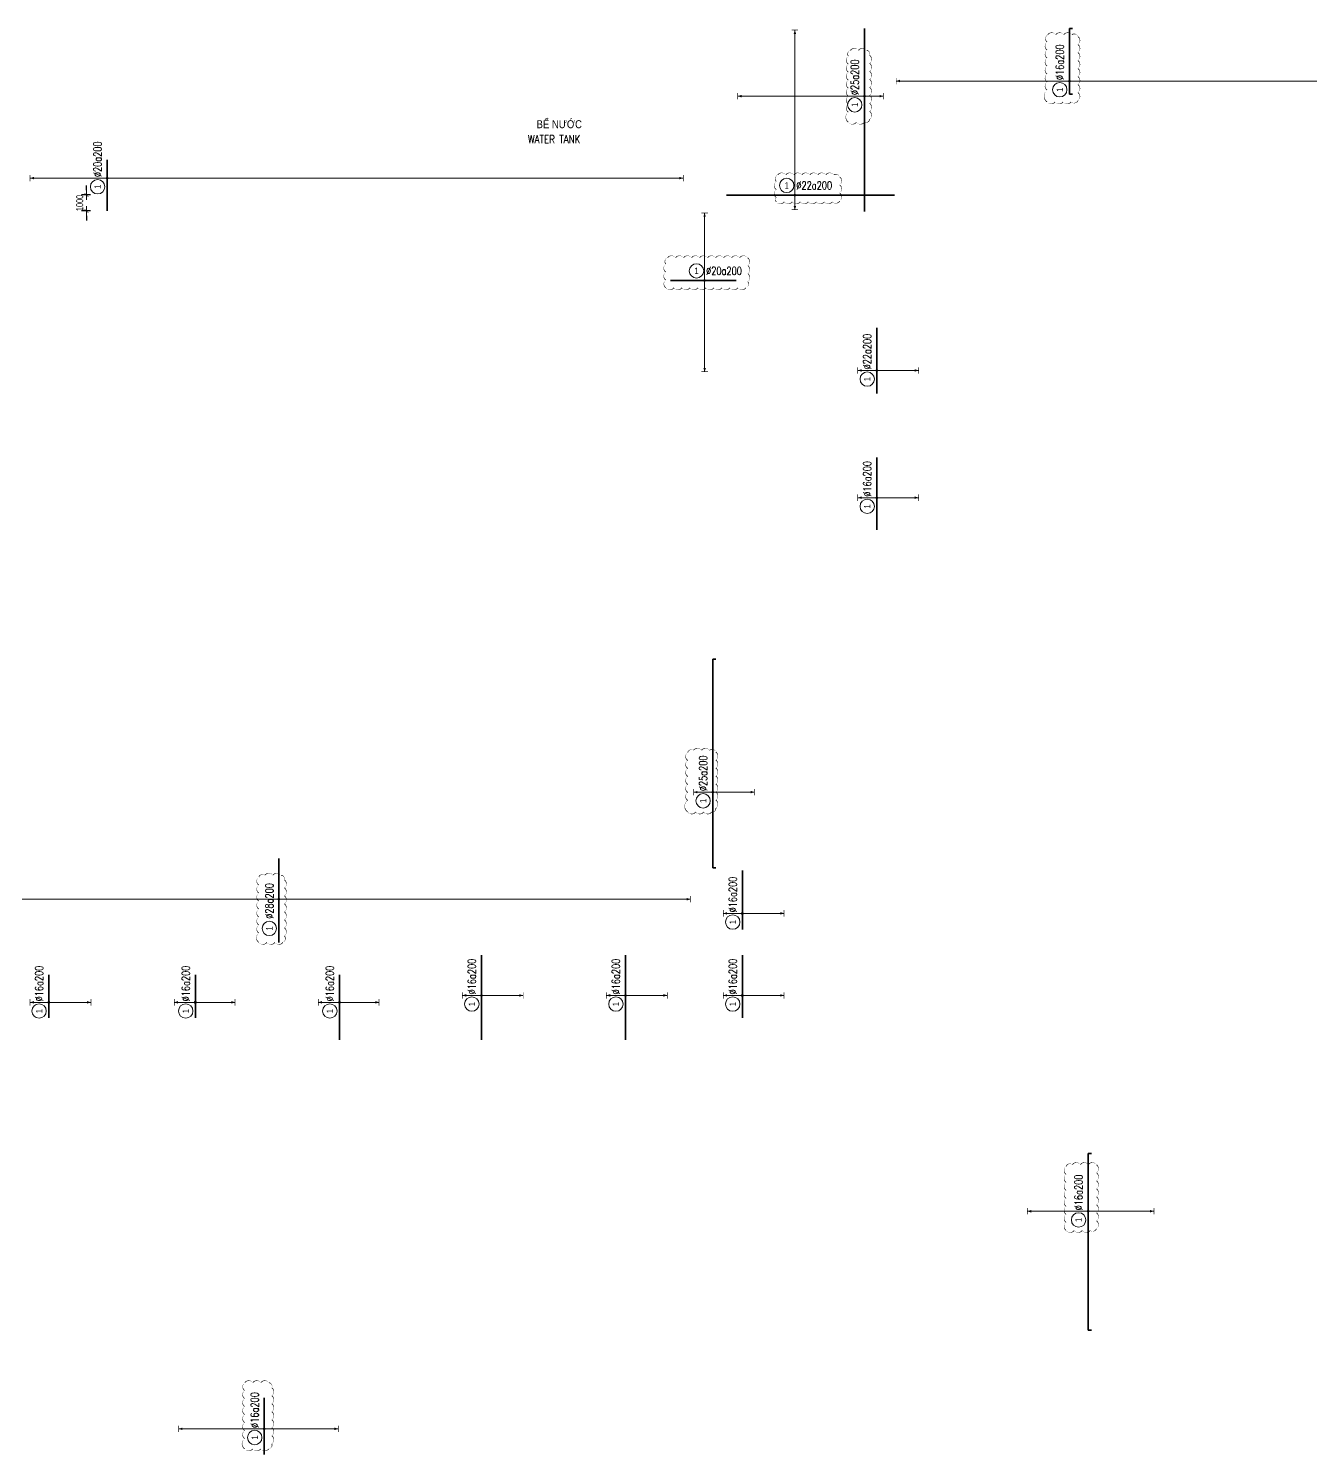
# Model space of a CAD drawing. Header units: millimetres. Extents: x -259680 to 953914, y -429648 to 90611.
# Drawn here: x 385694 to 465776, y -268863 to -179763 of the extents above; entities that cross this region are included whole.
import ezdxf
from ezdxf.enums import TextEntityAlignment as Align

# ---------------------------------------------------------------- set-up
doc = ezdxf.new("R2010")
doc.units = ezdxf.units.MM
doc.layers.get('0').update_dxf_attribs({"lineweight": 20})
doc.layers.get('Defpoints').update_dxf_attribs({"color": 151, "lineweight": 9})
for name, color, linetype, lineweight in [('NDC_S_DIM', 1, 'Continuous', 15), ('NDC_S_REBAR', 4, 'Continuous', 35), ('NDC_S_VN TEXT', 7, 'Continuous', 20)]:
    doc.layers.add(name, color=color, linetype=linetype, lineweight=lineweight)
doc.layers.add('NDC_S_REVISION_210426P', color=240, linetype='Continuous', lineweight=20, plot=False)
doc.styles.add('ARIAL', font='arial.ttf', dxfattribs={"width": 0.8})
doc.styles.add('NDC_ARIAL', font='arial.ttf', dxfattribs={"width": 0.85})
doc.styles.add('NDC_DIM', font='', dxfattribs={"width": 0.75})
doc.styles.add('NDC_EN TXT', font='romans.shx', dxfattribs={"width": 0.8})
doc.styles.get('NDC_DIM').set_extended_font_data('Dotum')
doc.dimstyles.new('NDC_dim_200', dxfattribs={"dimscale": 200, "dimtxt": 2.2, "dimasz": 1.5, "dimexe": 1.5, "dimexo": 2.5, "dimgap": 1, "dimtad": 1, "dimdec": 0, "dimzin": 0, "dimdsep": 46, "dimtxsty": 'NDC_DIM', "dimblk": 'DIMMARK', "dimcen": 0.09, "dimdle": 1.2, "dimclrd": 1, "dimclre": 1, "dimclrt": 3, "dimadec": 0, "dimazin": 0, "dimtfac": 1, "dimtdec": 0, "dimtix": 1, "dimtofl": 0, "dimtmove": 0, "dimatfit": 3, "dimfxl": 6, "dimfxlon": 1, "dimtolj": 1, "dimtzin": 0, "dimarcsym": 0})

# ---------------------------------------------------------------- blocks, each defined once
blk = doc.blocks.new('*U443')
h = blk.add_hatch(color=6)
edge = h.paths.add_edge_path()
edge.add_arc((-2.99, 0), 0.3, 0, 360)
at = {"layer": 'NDC_S_DIM', "color": 8}
for q in [(-2.99, 24.08), (-2.99, -179.92)]:
    blk.add_line((-2.99, 0), q, dxfattribs=at)
for points in [[(-3.99, 24.08, 0.2, 0.2, 0), (-1.99, 24.08, 0, 0, 0)], [(-3.99, -179.92, 0.2, 0.2, 0), (-1.99, -179.92, 0, 0, 0)]]:
    blk.add_lwpolyline(points, format="xyseb", dxfattribs=at)
at = {"layer": 'NDC_S_DIM'}
blk.add_circle((-5.7, 3), 2.25, dxfattribs=at)
at = {"layer": 'NDC_S_DIM', "color": 6}
blk.add_circle((-2.99, 0), 0.3, dxfattribs=at)
at = {"layer": 'NDC_S_DIM', "color": 8}
for points in [[(-3.39, 22.88), (-2.99, 24.08), (-2.59, 22.88)], [(-3.39, -178.72), (-2.99, -179.92), (-2.59, -178.72)]]:
    blk.add_solid(points, dxfattribs=at)
at = {"layer": 'NDC_S_REBAR'}
for p, q in [((0, 0), (-13.26, 0)), ((-13.26, 0), (-13.26, 0)), ((0, 0), (2.74, 0)), ((2.74, 0), (2.74, 0))]:
    blk.add_line(p, q, dxfattribs=at)
at = {"layer": 'NDC_S_VN TEXT', "style": 'ARIAL', "width": 0.8}
blk.add_attdef('KHT', text='', height=2, dxfattribs=at).set_placement((-5.7, 3), align=Align.MIDDLE_CENTER)
at = {"layer": 'NDC_S_VN TEXT', "color": 3, "style": 'NDC_EN TXT', "width": 0.75}
blk.add_attdef('DKT', (-2.7, 1.75), '', height=2.5, dxfattribs=at)
blk = doc.blocks.new('DIMMARK')
at = {"layer": 'NDC_S_DIM', "color": 1}
blk.add_line((-1.5, 0), (1, 0), dxfattribs=at)
at = {"layer": 'NDC_S_DIM', "color": 2, "const_width": 0.1}
blk.add_lwpolyline([(-0.42, -0.42), (0.42, 0.42)], dxfattribs=at)
blk = doc.blocks.new('*D444')
at = {"layer": 'Defpoints', "color": 0, "ltscale": 100, "transparency": 16777216}
for p in [(390056, -190163), (389313, -191163), (390056, -191163)]:
    blk.add_point(p, dxfattribs=at)
at = {"layer": 'NDC_S_DIM', "color": 1, "lineweight": -2, "ltscale": 100, "transparency": 16777216}
for p, q in [((389313, -189863), (389313, -189563)), ((389556, -190163), (389013, -190163)), ((389556, -191163), (389013, -191163)), ((389313, -191463), (389313, -191763))]:
    blk.add_line(p, q, dxfattribs=at)
at = {"layer": 'NDC_S_DIM', "color": 1, "lineweight": -2, "ltscale": 100, "transparency": 16777216, "xscale": 300, "yscale": 300, "zscale": 300}
for p, rotation in [((389313, -190163), 270), ((389313, -191163), 90)]:
    blk.add_blockref('DIMMARK', p, dxfattribs=dict(at, rotation=rotation))
at = {"layer": 'NDC_S_DIM', "color": 3, "ltscale": 100, "transparency": 16777216, "insert": (388893, -190663), "char_height": 440, "attachment_point": 5, "rotation": 90, "style": 'NDC_DIM'}
blk.add_mtext('\\A1;1000', dxfattribs=at)
blk = doc.blocks.new('*U508')
h = blk.add_hatch(color=6)
edge = h.paths.add_edge_path()
edge.add_arc((-2.99, 0), 0.3, 0, 360)
at = {"layer": 'NDC_S_DIM', "color": 8}
for q in [(-2.99, 5.96), (-2.99, -13.04)]:
    blk.add_line((-2.99, 0), q, dxfattribs=at)
for points in [[(-3.99, 5.96, 0.2, 0.2, 0), (-1.99, 5.96, 0, 0, 0)], [(-3.99, -13.04, 0.2, 0.2, 0), (-1.99, -13.04, 0, 0, 0)]]:
    blk.add_lwpolyline(points, format="xyseb", dxfattribs=at)
at = {"layer": 'NDC_S_DIM'}
blk.add_circle((-5.7, 3), 2.25, dxfattribs=at)
at = {"layer": 'NDC_S_DIM', "color": 6}
blk.add_circle((-2.99, 0), 0.3, dxfattribs=at)
at = {"layer": 'NDC_S_DIM', "color": 8}
for points in [[(-3.39, 4.76), (-2.99, 5.96), (-2.59, 4.76)], [(-3.39, -11.84), (-2.99, -13.04), (-2.59, -11.84)]]:
    blk.add_solid(points, dxfattribs=at)
at = {"layer": 'NDC_S_REBAR'}
for p, q in [((0, 0), (-8.05, 0)), ((-8.05, 0), (-8.05, 0)), ((0, 0), (10.45, 0)), ((10.45, 0), (10.45, 0))]:
    blk.add_line(p, q, dxfattribs=at)
at = {"layer": 'NDC_S_VN TEXT', "style": 'ARIAL', "width": 0.8}
blk.add_attdef('KHT', text='', height=2, dxfattribs=at).set_placement((-5.7, 3), align=Align.MIDDLE_CENTER)
at = {"layer": 'NDC_S_VN TEXT', "color": 3, "style": 'NDC_EN TXT', "width": 0.75}
blk.add_attdef('DKT', (-2.7, 1.75), '', height=2.5, dxfattribs=at)
blk = doc.blocks.new('*U509')
h = blk.add_hatch(color=6)
edge = h.paths.add_edge_path()
edge.add_arc((-2.99, 0), 0.3, 0, 360)
at = {"layer": 'NDC_S_DIM', "color": 8}
for q in [(-2.99, 5.96), (-2.99, -13.04)]:
    blk.add_line((-2.99, 0), q, dxfattribs=at)
for points in [[(-3.99, 5.96, 0.2, 0.2, 0), (-1.99, 5.96, 0, 0, 0)], [(-3.99, -13.04, 0.2, 0.2, 0), (-1.99, -13.04, 0, 0, 0)]]:
    blk.add_lwpolyline(points, format="xyseb", dxfattribs=at)
at = {"layer": 'NDC_S_DIM'}
blk.add_circle((-5.7, 3), 2.25, dxfattribs=at)
at = {"layer": 'NDC_S_DIM', "color": 6}
blk.add_circle((-2.99, 0), 0.3, dxfattribs=at)
at = {"layer": 'NDC_S_DIM', "color": 8}
for points in [[(-3.39, 4.76), (-2.99, 5.96), (-2.59, 4.76)], [(-3.39, -11.84), (-2.99, -13.04), (-2.59, -11.84)]]:
    blk.add_solid(points, dxfattribs=at)
at = {"layer": 'NDC_S_REBAR'}
for p, q in [((0, 0), (-10.02, 0)), ((-10.02, 0), (-10.02, 0)), ((0, 0), (9.59, 0)), ((9.59, 0), (9.59, 0))]:
    blk.add_line(p, q, dxfattribs=at)
at = {"layer": 'NDC_S_VN TEXT', "style": 'ARIAL', "width": 0.8}
blk.add_attdef('KHT', text='', height=2, dxfattribs=at).set_placement((-5.7, 3), align=Align.MIDDLE_CENTER)
at = {"layer": 'NDC_S_VN TEXT', "color": 3, "style": 'NDC_EN TXT', "width": 0.75}
blk.add_attdef('DKT', (-2.7, 1.75), '', height=2.5, dxfattribs=at)
blk = doc.blocks.new('*U510')
h = blk.add_hatch(color=6)
edge = h.paths.add_edge_path()
edge.add_arc((-2.99, 0), 0.3, 0, 360)
at = {"layer": 'NDC_S_DIM', "color": 8}
for q in [(-2.99, 5.96), (-2.99, -13.04)]:
    blk.add_line((-2.99, 0), q, dxfattribs=at)
for points in [[(-3.99, 5.96, 0.2, 0.2, 0), (-1.99, 5.96, 0, 0, 0)], [(-3.99, -13.04, 0.2, 0.2, 0), (-1.99, -13.04, 0, 0, 0)]]:
    blk.add_lwpolyline(points, format="xyseb", dxfattribs=at)
at = {"layer": 'NDC_S_DIM'}
blk.add_circle((-5.7, 3), 2.25, dxfattribs=at)
at = {"layer": 'NDC_S_DIM', "color": 6}
blk.add_circle((-2.99, 0), 0.3, dxfattribs=at)
at = {"layer": 'NDC_S_DIM', "color": 8}
for points in [[(-3.39, 4.76), (-2.99, 5.96), (-2.59, 4.76)], [(-3.39, -11.84), (-2.99, -13.04), (-2.59, -11.84)]]:
    blk.add_solid(points, dxfattribs=at)
at = {"layer": 'NDC_S_REBAR'}
for p, q in [((0, 0), (-16.91, 0)), ((-16.91, 0), (-16.91, 0)), ((0, 0), (9.59, 0)), ((9.59, 0), (9.59, 0))]:
    blk.add_line(p, q, dxfattribs=at)
at = {"layer": 'NDC_S_VN TEXT', "style": 'ARIAL', "width": 0.8}
blk.add_attdef('KHT', text='', height=2, dxfattribs=at).set_placement((-5.7, 3), align=Align.MIDDLE_CENTER)
at = {"layer": 'NDC_S_VN TEXT', "color": 3, "style": 'NDC_EN TXT', "width": 0.75}
blk.add_attdef('DKT', (-2.7, 1.75), '', height=2.5, dxfattribs=at)
blk = doc.blocks.new('*U511')
h = blk.add_hatch(color=6)
edge = h.paths.add_edge_path()
edge.add_arc((-2.99, 0), 0.3, 0, 360)
at = {"layer": 'NDC_S_DIM', "color": 8}
for q in [(-2.99, 5.81), (-2.99, -13.19)]:
    blk.add_line((-2.99, 0), q, dxfattribs=at)
for points in [[(-3.99, 5.81, 0.2, 0.2, 0), (-1.99, 5.81, 0, 0, 0)], [(-3.99, -13.19, 0.2, 0.2, 0), (-1.99, -13.19, 0, 0, 0)]]:
    blk.add_lwpolyline(points, format="xyseb", dxfattribs=at)
at = {"layer": 'NDC_S_DIM'}
blk.add_circle((-5.7, 3), 2.25, dxfattribs=at)
at = {"layer": 'NDC_S_DIM', "color": 6}
blk.add_circle((-2.99, 0), 0.3, dxfattribs=at)
at = {"layer": 'NDC_S_DIM', "color": 8}
for points in [[(-3.39, 4.61), (-2.99, 5.81), (-2.59, 4.61)], [(-3.39, -11.99), (-2.99, -13.19), (-2.59, -11.99)]]:
    blk.add_solid(points, dxfattribs=at)
at = {"layer": 'NDC_S_REBAR'}
for p, q in [((0, 0), (-7.85, 0)), ((-7.85, 0), (-7.85, 0)), ((0, 0), (5.64, 0)), ((5.64, 0), (5.64, 0))]:
    blk.add_line(p, q, dxfattribs=at)
at = {"layer": 'NDC_S_VN TEXT', "style": 'ARIAL', "width": 0.8}
blk.add_attdef('KHT', text='', height=2, dxfattribs=at).set_placement((-5.7, 3), align=Align.MIDDLE_CENTER)
at = {"layer": 'NDC_S_VN TEXT', "color": 3, "style": 'NDC_EN TXT', "width": 0.75}
blk.add_attdef('DKT', (-2.7, 1.75), '', height=2.5, dxfattribs=at)
blk = doc.blocks.new('*U513')
h = blk.add_hatch(color=6)
edge = h.paths.add_edge_path()
edge.add_arc((-2.99, 0), 0.3, 0, 360)
at = {"layer": 'NDC_S_DIM', "color": 8}
for q in [(-2.99, 6.6), (-2.99, -12.4)]:
    blk.add_line((-2.99, 0), q, dxfattribs=at)
for points in [[(-3.99, 6.6, 0.2, 0.2, 0), (-1.99, 6.6, 0, 0, 0)], [(-3.99, -12.4, 0.2, 0.2, 0), (-1.99, -12.4, 0, 0, 0)]]:
    blk.add_lwpolyline(points, format="xyseb", dxfattribs=at)
at = {"layer": 'NDC_S_DIM'}
blk.add_circle((-5.7, 3), 2.25, dxfattribs=at)
at = {"layer": 'NDC_S_DIM', "color": 6}
blk.add_circle((-2.99, 0), 0.3, dxfattribs=at)
at = {"layer": 'NDC_S_DIM', "color": 8}
for points in [[(-3.39, 5.4), (-2.99, 6.6), (-2.59, 5.4)], [(-3.39, -11.2), (-2.99, -12.4), (-2.59, -11.2)]]:
    blk.add_solid(points, dxfattribs=at)
at = {"layer": 'NDC_S_REBAR'}
for p, q in [((0, 0), (-7.85, 0)), ((-7.85, 0), (-7.85, 0)), ((0, 0), (5.64, 0)), ((5.64, 0), (5.64, 0))]:
    blk.add_line(p, q, dxfattribs=at)
at = {"layer": 'NDC_S_VN TEXT', "style": 'ARIAL', "width": 0.8}
blk.add_attdef('KHT', text='', height=2, dxfattribs=at).set_placement((-5.7, 3), align=Align.MIDDLE_CENTER)
at = {"layer": 'NDC_S_VN TEXT', "color": 3, "style": 'NDC_EN TXT', "width": 0.75}
blk.add_attdef('DKT', (-2.7, 1.75), '', height=2.5, dxfattribs=at)
blk = doc.blocks.new('*U514')
h = blk.add_hatch(color=6)
edge = h.paths.add_edge_path()
edge.add_arc((-2.99, 0), 0.3, 0, 360)
at = {"layer": 'NDC_S_DIM', "color": 8}
for q in [(-2.99, 6.6), (-2.99, -12.4)]:
    blk.add_line((-2.99, 0), q, dxfattribs=at)
for points in [[(-3.99, 6.6, 0.2, 0.2, 0), (-1.99, 6.6, 0, 0, 0)], [(-3.99, -12.4, 0.2, 0.2, 0), (-1.99, -12.4, 0, 0, 0)]]:
    blk.add_lwpolyline(points, format="xyseb", dxfattribs=at)
at = {"layer": 'NDC_S_DIM'}
blk.add_circle((-5.7, 3), 2.25, dxfattribs=at)
at = {"layer": 'NDC_S_DIM', "color": 6}
blk.add_circle((-2.99, 0), 0.3, dxfattribs=at)
at = {"layer": 'NDC_S_DIM', "color": 8}
for points in [[(-3.39, 5.4), (-2.99, 6.6), (-2.59, 5.4)], [(-3.39, -11.2), (-2.99, -12.4), (-2.59, -11.2)]]:
    blk.add_solid(points, dxfattribs=at)
at = {"layer": 'NDC_S_REBAR'}
for p, q in [((0, 0), (-14.75, 0)), ((-14.75, 0), (-14.75, 0)), ((0, 0), (5.64, 0)), ((5.64, 0), (5.64, 0))]:
    blk.add_line(p, q, dxfattribs=at)
at = {"layer": 'NDC_S_VN TEXT', "style": 'ARIAL', "width": 0.8}
blk.add_attdef('KHT', text='', height=2, dxfattribs=at).set_placement((-5.7, 3), align=Align.MIDDLE_CENTER)
at = {"layer": 'NDC_S_VN TEXT', "color": 3, "style": 'NDC_EN TXT', "width": 0.75}
blk.add_attdef('DKT', (-2.7, 1.75), '', height=2.5, dxfattribs=at)
blk = doc.blocks.new('*U515')
h = blk.add_hatch(color=6)
edge = h.paths.add_edge_path()
edge.add_arc((-2.99, 0), 0.3, 0, 360)
at = {"layer": 'NDC_S_DIM', "color": 8}
for q in [(-2.99, 5.96), (-2.99, -13.04)]:
    blk.add_line((-2.99, 0), q, dxfattribs=at)
for points in [[(-3.99, 5.96, 0.2, 0.2, 0), (-1.99, 5.96, 0, 0, 0)], [(-3.99, -13.04, 0.2, 0.2, 0), (-1.99, -13.04, 0, 0, 0)]]:
    blk.add_lwpolyline(points, format="xyseb", dxfattribs=at)
at = {"layer": 'NDC_S_DIM'}
blk.add_circle((-5.7, 3), 2.25, dxfattribs=at)
at = {"layer": 'NDC_S_DIM', "color": 6}
blk.add_circle((-2.99, 0), 0.3, dxfattribs=at)
at = {"layer": 'NDC_S_DIM', "color": 8}
for points in [[(-3.39, 4.76), (-2.99, 5.96), (-2.59, 4.76)], [(-3.39, -11.84), (-2.99, -13.04), (-2.59, -11.84)]]:
    blk.add_solid(points, dxfattribs=at)
at = {"layer": 'NDC_S_REBAR'}
for p, q in [((0, 0), (-13.02, 0)), ((-13.02, 0), (-13.02, 0)), ((0, 0), (9.59, 0)), ((9.59, 0), (9.59, 0))]:
    blk.add_line(p, q, dxfattribs=at)
at = {"layer": 'NDC_S_VN TEXT', "style": 'ARIAL', "width": 0.8}
blk.add_attdef('KHT', text='', height=2, dxfattribs=at).set_placement((-5.7, 3), align=Align.MIDDLE_CENTER)
at = {"layer": 'NDC_S_VN TEXT', "color": 3, "style": 'NDC_EN TXT', "width": 0.75}
blk.add_attdef('DKT', (-2.7, 1.75), '', height=2.5, dxfattribs=at)
blk = doc.blocks.new('*U516')
h = blk.add_hatch(color=6)
edge = h.paths.add_edge_path()
edge.add_arc((-2.99, 0), 0.3, 0, 360)
at = {"layer": 'NDC_S_DIM', "color": 8}
for q in [(-2.99, 5.96), (-2.99, -13.04)]:
    blk.add_line((-2.99, 0), q, dxfattribs=at)
for points in [[(-3.99, 5.96, 0.2, 0.2, 0), (-1.99, 5.96, 0, 0, 0)], [(-3.99, -13.04, 0.2, 0.2, 0), (-1.99, -13.04, 0, 0, 0)]]:
    blk.add_lwpolyline(points, format="xyseb", dxfattribs=at)
at = {"layer": 'NDC_S_DIM'}
blk.add_circle((-5.7, 3), 2.25, dxfattribs=at)
at = {"layer": 'NDC_S_DIM', "color": 6}
blk.add_circle((-2.99, 0), 0.3, dxfattribs=at)
at = {"layer": 'NDC_S_DIM', "color": 8}
for points in [[(-3.39, 4.76), (-2.99, 5.96), (-2.59, 4.76)], [(-3.39, -11.84), (-2.99, -13.04), (-2.59, -11.84)]]:
    blk.add_solid(points, dxfattribs=at)
at = {"layer": 'NDC_S_REBAR'}
for p, q in [((0, 0), (-10.17, 0)), ((-10.17, 0), (-10.17, 0)), ((0, 0), (10.33, 0)), ((10.33, 0), (10.33, 0))]:
    blk.add_line(p, q, dxfattribs=at)
at = {"layer": 'NDC_S_VN TEXT', "style": 'ARIAL', "width": 0.8}
blk.add_attdef('KHT', text='', height=2, dxfattribs=at).set_placement((-5.7, 3), align=Align.MIDDLE_CENTER)
at = {"layer": 'NDC_S_VN TEXT', "color": 3, "style": 'NDC_EN TXT', "width": 0.75}
blk.add_attdef('DKT', (-2.7, 1.75), '', height=2.5, dxfattribs=at)
blk = doc.blocks.new('*U542')
h = blk.add_hatch(color=6)
edge = h.paths.add_edge_path()
edge.add_arc((-2.99, 0), 0.3, 0, 360)
at = {"layer": 'NDC_S_DIM', "color": 8}
for q in [(-2.99, 39.57), (-2.99, -5.93)]:
    blk.add_line((-2.99, 0), q, dxfattribs=at)
for points in [[(-3.99, 39.57, 0.2, 0.2, 0), (-1.99, 39.57, 0, 0, 0)], [(-3.99, -5.93, 0.2, 0.2, 0), (-1.99, -5.93, 0, 0, 0)]]:
    blk.add_lwpolyline(points, format="xyseb", dxfattribs=at)
at = {"layer": 'NDC_S_DIM'}
blk.add_circle((-5.7, 3), 2.25, dxfattribs=at)
at = {"layer": 'NDC_S_DIM', "color": 6}
blk.add_circle((-2.99, 0), 0.3, dxfattribs=at)
at = {"layer": 'NDC_S_DIM', "color": 8}
for points in [[(-3.39, 38.37), (-2.99, 39.57), (-2.59, 38.37)], [(-3.39, -4.73), (-2.99, -5.93), (-2.59, -4.73)]]:
    blk.add_solid(points, dxfattribs=at)
at = {"layer": 'NDC_S_REBAR'}
for p, q in [((0, 0), (-38.99, 0)), ((-38.99, 0), (-38.99, 0)), ((0, 0), (18.13, 0)), ((18.13, 0), (18.13, 0))]:
    blk.add_line(p, q, dxfattribs=at)
at = {"layer": 'NDC_S_VN TEXT', "style": 'ARIAL', "width": 0.8}
blk.add_attdef('KHT', text='', height=2, dxfattribs=at).set_placement((-5.7, 3), align=Align.MIDDLE_CENTER)
at = {"layer": 'NDC_S_VN TEXT', "color": 3, "style": 'NDC_EN TXT', "width": 0.75}
blk.add_attdef('DKT', (-2.7, 1.75), '', height=2.5, dxfattribs=at)
blk = doc.blocks.new('*U543')
h = blk.add_hatch(color=6)
edge = h.paths.add_edge_path()
edge.add_arc((-2.99, 0), 0.3, 0, 360)
at = {"layer": 'NDC_S_DIM', "color": 8}
for q in [(-2.99, 51.53), (-2.99, -4.6)]:
    blk.add_line((-2.99, 0), q, dxfattribs=at)
for points in [[(-3.99, 51.53, 0.2, 0.2, 0), (-1.99, 51.53, 0, 0, 0)], [(-3.99, -4.6, 0.2, 0.2, 0), (-1.99, -4.6, 0, 0, 0)]]:
    blk.add_lwpolyline(points, format="xyseb", dxfattribs=at)
at = {"layer": 'NDC_S_DIM'}
blk.add_circle((-5.54, 3), 2.25, dxfattribs=at)
at = {"layer": 'NDC_S_DIM', "color": 6}
blk.add_circle((-2.99, 0), 0.3, dxfattribs=at)
at = {"layer": 'NDC_S_DIM', "color": 8}
for points in [[(-3.39, 50.33), (-2.99, 51.53), (-2.59, 50.33)], [(-3.39, -3.4), (-2.99, -4.6), (-2.59, -3.4)]]:
    blk.add_solid(points, dxfattribs=at)
at = {"layer": 'NDC_S_REBAR'}
for p, q in [((0, 0), (-24.37, 0)), ((-24.37, 0), (-24.37, 0)), ((0, 0), (28.13, 0)), ((28.13, 0), (28.13, 0))]:
    blk.add_line(p, q, dxfattribs=at)
at = {"layer": 'NDC_S_VN TEXT', "style": 'ARIAL', "width": 0.8}
blk.add_attdef('KHT', text='', height=2, dxfattribs=at).set_placement((-5.54, 3), align=Align.MIDDLE_CENTER)
at = {"layer": 'NDC_S_VN TEXT', "color": 3, "style": 'NDC_EN TXT', "width": 0.75}
blk.add_attdef('DKT', (-2.54, 1.75), '', height=2.5, dxfattribs=at)
blk = doc.blocks.new('*U544')
h = blk.add_hatch(color=6)
edge = h.paths.add_edge_path()
edge.add_arc((-2.99, 0), 0.3, 0, 360)
at = {"layer": 'NDC_S_DIM', "color": 8}
for q in [(-2.99, 21.09), (-2.99, -28.53)]:
    blk.add_line((-2.99, 0), q, dxfattribs=at)
for points in [[(-3.99, 21.09, 0.2, 0.2, 0), (-1.99, 21.09, 0, 0, 0)], [(-3.99, -28.53, 0.2, 0.2, 0), (-1.99, -28.53, 0, 0, 0)]]:
    blk.add_lwpolyline(points, format="xyseb", dxfattribs=at)
at = {"layer": 'NDC_S_DIM'}
blk.add_circle((-5.54, 3), 2.25, dxfattribs=at)
at = {"layer": 'NDC_S_DIM', "color": 6}
blk.add_circle((-2.99, 0), 0.3, dxfattribs=at)
at = {"layer": 'NDC_S_DIM', "color": 8}
for points in [[(-3.39, 19.89), (-2.99, 21.09), (-2.59, 19.89)], [(-3.39, -27.33), (-2.99, -28.53), (-2.59, -27.33)]]:
    blk.add_solid(points, dxfattribs=at)
at = {"layer": 'NDC_S_REBAR'}
for p, q in [((0, 0), (-13.61, 0)), ((-13.61, 0), (-13.61, 0)), ((0, 0), (6.83, 0)), ((6.83, 0), (6.83, 0))]:
    blk.add_line(p, q, dxfattribs=at)
at = {"layer": 'NDC_S_VN TEXT', "style": 'ARIAL', "width": 0.8}
blk.add_attdef('KHT', text='', height=2, dxfattribs=at).set_placement((-5.54, 3), align=Align.MIDDLE_CENTER)
at = {"layer": 'NDC_S_VN TEXT', "color": 3, "style": 'NDC_EN TXT', "width": 0.75}
blk.add_attdef('DKT', (-2.54, 1.75), '', height=2.5, dxfattribs=at)
blk = doc.blocks.new('*U550')
h = blk.add_hatch(color=6)
edge = h.paths.add_edge_path()
edge.add_arc((-2.99, 0), 0.3, 0, 360)
at = {"layer": 'NDC_S_DIM', "color": 8}
for q in [(-2.99, 26.77), (-2.99, -23.1)]:
    blk.add_line((-2.99, 0), q, dxfattribs=at)
for points in [[(-3.99, 26.77, 0.2, 0.2, 0), (-1.99, 26.77, 0, 0, 0)], [(-3.99, -23.1, 0.2, 0.2, 0), (-1.99, -23.1, 0, 0, 0)]]:
    blk.add_lwpolyline(points, format="xyseb", dxfattribs=at)
at = {"layer": 'NDC_S_DIM'}
blk.add_circle((-5.7, 3), 2.25, dxfattribs=at)
at = {"layer": 'NDC_S_DIM', "color": 6}
blk.add_circle((-2.99, 0), 0.3, dxfattribs=at)
at = {"layer": 'NDC_S_DIM', "color": 8}
for points in [[(-3.39, 25.57), (-2.99, 26.77), (-2.59, 25.57)], [(-3.39, -21.9), (-2.99, -23.1), (-2.59, -21.9)]]:
    blk.add_solid(points, dxfattribs=at)
at = {"layer": 'NDC_S_REBAR'}
for p, q in [((0, 0), (-11, 0)), ((-11, 0), (-11, 0)), ((0, 0), (6.75, 0)), ((6.75, 0), (6.75, 0))]:
    blk.add_line(p, q, dxfattribs=at)
at = {"layer": 'NDC_S_VN TEXT', "style": 'ARIAL', "width": 0.8}
blk.add_attdef('KHT', text='', height=2, dxfattribs=at).set_placement((-5.7, 3), align=Align.MIDDLE_CENTER)
at = {"layer": 'NDC_S_VN TEXT', "color": 3, "style": 'NDC_EN TXT', "width": 0.75}
blk.add_attdef('DKT', (-2.7, 1.75), '', height=2.5, dxfattribs=at)
blk = doc.blocks.new('*U551')
h = blk.add_hatch(color=6)
edge = h.paths.add_edge_path()
edge.add_arc((-2.99, 0), 0.3, 0, 360)
at = {"layer": 'NDC_S_DIM', "color": 8}
for q in [(-2.99, 130.22), (-2.99, -128.53)]:
    blk.add_line((-2.99, 0), q, dxfattribs=at)
for points in [[(-3.99, 130.22, 0.2, 0.2, 0), (-1.99, 130.22, 0, 0, 0)], [(-3.99, -128.53, 0.2, 0.2, 0), (-1.99, -128.53, 0, 0, 0)]]:
    blk.add_lwpolyline(points, format="xyseb", dxfattribs=at)
at = {"layer": 'NDC_S_DIM'}
blk.add_circle((-12.13, 3), 2.25, dxfattribs=at)
at = {"layer": 'NDC_S_DIM', "color": 6}
blk.add_circle((-2.99, 0), 0.3, dxfattribs=at)
at = {"layer": 'NDC_S_DIM', "color": 8}
for points in [[(-3.39, 129.02), (-2.99, 130.22), (-2.59, 129.02)], [(-3.39, -127.33), (-2.99, -128.53), (-2.59, -127.33)]]:
    blk.add_solid(points, dxfattribs=at)
at = {"layer": 'NDC_S_REBAR'}
for p, q in [((0, 0), (-16.48, 0)), ((-16.48, 0), (-16.48, 0)), ((0, 0), (9.77, 0)), ((9.77, 0), (9.77, 0))]:
    blk.add_line(p, q, dxfattribs=at)
at = {"layer": 'NDC_S_VN TEXT', "style": 'ARIAL', "width": 0.8}
blk.add_attdef('KHT', text='', height=2, dxfattribs=at).set_placement((-12.13, 3), align=Align.MIDDLE_CENTER)
at = {"layer": 'NDC_S_VN TEXT', "color": 3, "style": 'NDC_EN TXT', "width": 0.75}
blk.add_attdef('DKT', (-9.13, 1.75), '', height=2.5, dxfattribs=at)
blk = doc.blocks.new('*U552')
h = blk.add_hatch(color=6)
edge = h.paths.add_edge_path()
edge.add_arc((-2.99, 0), 0.3, 0, 360)
at = {"layer": 'NDC_S_DIM', "color": 8}
for q in [(-2.99, 5.96), (-2.99, -13.04)]:
    blk.add_line((-2.99, 0), q, dxfattribs=at)
for points in [[(-3.99, 5.96, 0.2, 0.2, 0), (-1.99, 5.96, 0, 0, 0)], [(-3.99, -13.04, 0.2, 0.2, 0), (-1.99, -13.04, 0, 0, 0)]]:
    blk.add_lwpolyline(points, format="xyseb", dxfattribs=at)
at = {"layer": 'NDC_S_DIM'}
blk.add_circle((-5.7, 3), 2.25, dxfattribs=at)
at = {"layer": 'NDC_S_DIM', "color": 6}
blk.add_circle((-2.99, 0), 0.3, dxfattribs=at)
at = {"layer": 'NDC_S_DIM', "color": 8}
for points in [[(-3.39, 4.76), (-2.99, 5.96), (-2.59, 4.76)], [(-3.39, -11.84), (-2.99, -13.04), (-2.59, -11.84)]]:
    blk.add_solid(points, dxfattribs=at)
at = {"layer": 'NDC_S_REBAR'}
for p, q in [((0, 0), (-26.66, 0)), ((-26.66, 0), (-26.66, -1)), ((0, 0), (38.57, 0)), ((38.57, 0), (38.57, -1))]:
    blk.add_line(p, q, dxfattribs=at)
at = {"layer": 'NDC_S_VN TEXT', "style": 'ARIAL', "width": 0.8}
blk.add_attdef('KHT', text='', height=2, dxfattribs=at).set_placement((-5.7, 3), align=Align.MIDDLE_CENTER)
at = {"layer": 'NDC_S_VN TEXT', "color": 3, "style": 'NDC_EN TXT', "width": 0.75}
blk.add_attdef('DKT', (-2.7, 1.75), '', height=2.5, dxfattribs=at)
blk = doc.blocks.new('*U553')
h = blk.add_hatch(color=6)
edge = h.paths.add_edge_path()
edge.add_arc((-2.99, 0), 0.3, 0, 360)
at = {"layer": 'NDC_S_DIM', "color": 8}
for q in [(-2.99, 54.1), (-2.99, -340.36)]:
    blk.add_line((-2.99, 0), q, dxfattribs=at)
for points in [[(-3.99, 54.1, 0.2, 0.2, 0), (-1.99, 54.1, 0, 0, 0)], [(-3.99, -340.36, 0.2, 0.2, 0), (-1.99, -340.36, 0, 0, 0)]]:
    blk.add_lwpolyline(points, format="xyseb", dxfattribs=at)
at = {"layer": 'NDC_S_DIM'}
blk.add_circle((-5.7, 3), 2.25, dxfattribs=at)
at = {"layer": 'NDC_S_DIM', "color": 6}
blk.add_circle((-2.99, 0), 0.3, dxfattribs=at)
at = {"layer": 'NDC_S_DIM', "color": 8}
for points in [[(-3.39, 52.9), (-2.99, 54.1), (-2.59, 52.9)], [(-3.39, -339.16), (-2.99, -340.36), (-2.59, -339.16)]]:
    blk.add_solid(points, dxfattribs=at)
at = {"layer": 'NDC_S_REBAR'}
for p, q in [((0, 0), (-7.08, 0)), ((-7.08, 0), (-7.08, -1)), ((0, 0), (13.42, 0)), ((13.42, 0), (13.42, -1))]:
    blk.add_line(p, q, dxfattribs=at)
at = {"layer": 'NDC_S_VN TEXT', "style": 'ARIAL', "width": 0.8}
blk.add_attdef('KHT', text='', height=2, dxfattribs=at).set_placement((-5.7, 3), align=Align.MIDDLE_CENTER)
at = {"layer": 'NDC_S_VN TEXT', "color": 3, "style": 'NDC_EN TXT', "width": 0.75}
blk.add_attdef('DKT', (-2.7, 1.75), '', height=2.5, dxfattribs=at)
blk = doc.blocks.new('*U565')
h = blk.add_hatch(color=6)
edge = h.paths.add_edge_path()
edge.add_arc((-2.99, 0), 0.3, 0, 360)
at = {"layer": 'NDC_S_DIM', "color": 8}
for q in [(-2.99, 18.98), (-2.99, -20.52)]:
    blk.add_line((-2.99, 0), q, dxfattribs=at)
for points in [[(-3.99, 18.98, 0.2, 0.2, 0), (-1.99, 18.98, 0, 0, 0)], [(-3.99, -20.52, 0.2, 0.2, 0), (-1.99, -20.52, 0, 0, 0)]]:
    blk.add_lwpolyline(points, format="xyseb", dxfattribs=at)
at = {"layer": 'NDC_S_DIM'}
blk.add_circle((-5.7, 3), 2.25, dxfattribs=at)
at = {"layer": 'NDC_S_DIM', "color": 6}
blk.add_circle((-2.99, 0), 0.3, dxfattribs=at)
at = {"layer": 'NDC_S_DIM', "color": 8}
for points in [[(-3.39, 17.78), (-2.99, 18.98), (-2.59, 17.78)], [(-3.39, -19.32), (-2.99, -20.52), (-2.59, -19.32)]]:
    blk.add_solid(points, dxfattribs=at)
at = {"layer": 'NDC_S_REBAR'}
for p, q in [((0, 0), (-40.1, 0)), ((-40.1, 0), (-40.1, -1)), ((0, 0), (15.02, 0)), ((15.02, 0), (15.02, -1))]:
    blk.add_line(p, q, dxfattribs=at)
at = {"layer": 'NDC_S_VN TEXT', "style": 'ARIAL', "width": 0.8}
blk.add_attdef('KHT', text='', height=2, dxfattribs=at).set_placement((-5.7, 3), align=Align.MIDDLE_CENTER)
at = {"layer": 'NDC_S_VN TEXT', "color": 3, "style": 'NDC_EN TXT', "width": 0.75}
blk.add_attdef('DKT', (-2.7, 1.75), '', height=2.5, dxfattribs=at)

msp = doc.modelspace()

# ---------------------------------------------------------------- linework, layer by layer
at = {"layer": 'NDC_S_REVISION_210426P'}
for points in [[(449324.1, -184344.7, 0, 50, 0.5205671), (449824.1, -184344.7, 0, 50, 0.5205671), (450324.1, -184344.7, 0, 50, 0.5205671), (450824.1, -184344.7, 0, 50, 0.5205671), (451248.2, -184268.8, 0, 50, 0.5205671), (451248.2, -183768.8, 0, 50, 0.5205671), (451248.2, -183268.8, 0, 50, 0.5205671), (451248.2, -182768.8, 0, 50, 0.5205671), (451248.2, -182268.8, 0, 50, 0.5205671), (451248.2, -181768.8, 0, 50, 0.5205671), (451248.2, -181268.8, 0, 50, 0.5205671), (451248.2, -180768.8, 0, 50, 0.5205671), (451248.2, -180268.8, 0, 50, 0.5205671), (450865, -180151.9, 0, 50, 0.5205671), (450365, -180151.9, 0, 50, 0.5205671), (449865, -180151.9, 0, 50, 0.5205671), (449365, -180151.9, 0, 50, 0.5205671), (449324.1, -180611, 0, 50, 0.5205671), (449324.1, -181111, 0, 50, 0.5205671), (449324.1, -181611, 0, 50, 0.5205671), (449324.1, -182111, 0, 50, 0.5205671), (449324.1, -182611, 0, 50, 0.5205671), (449324.1, -183111, 0, 50, 0.5205671), (449324.1, -183611, 0, 50, 0.5205671)], [(436908.5, -185613.1, 0, 50, 0.5205671), (437408.5, -185613.1, 0, 50, 0.5205671), (437908.5, -185613.1, 0, 50, 0.5205671), (438234.2, -185438.8, 0, 50, 0.5205671), (438234.2, -184938.8, 0, 50, 0.5205671), (438234.2, -184438.8, 0, 50, 0.5205671), (438234.2, -183938.8, 0, 50, 0.5205671), (438234.2, -183438.8, 0, 50, 0.5205671), (438234.2, -182938.8, 0, 50, 0.5205671), (438234.2, -182438.8, 0, 50, 0.5205671), (438234.2, -181938.8, 0, 50, 0.5205671), (438234.2, -181438.8, 0, 50, 0.5205671), (438044.2, -181128.8, 0, 50, 0.5205671), (437544.2, -181128.8, 0, 50, 0.5205671), (437044.2, -181128.8, 0, 50, 0.5205671), (436908.5, -181493, 0, 50, 0.5205671), (436908.5, -181993, 0, 50, 0.5205671), (436908.5, -182493, 0, 50, 0.5205671), (436908.5, -182993, 0, 50, 0.5205671), (436908.5, -183493, 0, 50, 0.5205671), (436908.5, -183993, 0, 50, 0.5205671), (436908.5, -184493, 0, 50, 0.5205671), (436908.5, -184993, 0, 50, 0.5205671)], [(432410.1, -190588.1, 0, 50, 0.5205671), (432910.1, -190588.1, 0, 50, 0.5205671), (433410.1, -190588.1, 0, 50, 0.5205671), (433910.1, -190588.1, 0, 50, 0.5205671), (434410.1, -190588.1, 0, 50, 0.5205671), (434910.1, -190588.1, 0, 50, 0.5205671), (435410.1, -190588.1, 0, 50, 0.5205671), (435910.1, -190588.1, 0, 50, 0.5205671), (436363.8, -190541.8, 0, 50, 0.5205671), (436363.8, -190041.8, 0, 50, 0.5205671), (436363.8, -189541.8, 0, 50, 0.5205671), (436363.8, -189041.8, 0, 50, 0.5205671), (435992.6, -188913.1, 0, 50, 0.5205671), (435492.6, -188913.1, 0, 50, 0.5205671), (434992.6, -188913.1, 0, 50, 0.5205671), (434492.6, -188913.1, 0, 50, 0.5205671), (433992.6, -188913.1, 0, 50, 0.5205671), (433492.6, -188913.1, 0, 50, 0.5205671), (432992.6, -188913.1, 0, 50, 0.5205671), (432492.6, -188913.1, 0, 50, 0.5205671), (432410.1, -189330.6, 0, 50, 0.5205671), (432410.1, -189830.6, 0, 50, 0.5205671), (432410.1, -190330.6, 0, 50, 0.5205671)], [(425505.6, -195958.8, 0, 50, 0.5205671), (426005.6, -195958.8, 0, 50, 0.5205671), (426505.6, -195958.8, 0, 50, 0.5205671), (427005.6, -195958.8, 0, 50, 0.5205671), (427505.6, -195958.8, 0, 50, 0.5205671), (428005.6, -195958.8, 0, 50, 0.5205671), (428505.6, -195958.8, 0, 50, 0.5205671), (429005.6, -195958.8, 0, 50, 0.5205671), (429505.6, -195958.8, 0, 50, 0.5205671), (430005.6, -195958.8, 0, 50, 0.5205671), (430505.6, -195958.8, 0, 50, 0.5205671), (430624, -195577.2, 0, 50, 0.5205671), (430624, -195077.2, 0, 50, 0.5205671), (430624, -194577.2, 0, 50, 0.5205671), (430612.5, -194088.7, 0, 50, 0.5205671), (430112.5, -194088.7, 0, 50, 0.5205671), (429612.5, -194088.7, 0, 50, 0.5205671), (429112.5, -194088.7, 0, 50, 0.5205671), (428612.5, -194088.7, 0, 50, 0.5205671), (428112.5, -194088.7, 0, 50, 0.5205671), (427612.5, -194088.7, 0, 50, 0.5205671), (427112.5, -194088.7, 0, 50, 0.5205671), (426612.5, -194088.7, 0, 50, 0.5205671), (426112.5, -194088.7, 0, 50, 0.5205671), (425612.5, -194088.7, 0, 50, 0.5205671), (425505.6, -194481.8, 0, 50, 0.5205671), (425505.6, -194981.8, 0, 50, 0.5205671), (425505.6, -195481.8, 0, 50, 0.5205671)], [(426871.8, -228715, 0, 50, 0.5205671), (427371.8, -228715, 0, 50, 0.5205671), (427871.8, -228715, 0, 50, 0.5205671), (428371.8, -228715, 0, 50, 0.5205671), (428629.5, -228472.7, 0, 50, 0.5205671), (428629.5, -227972.7, 0, 50, 0.5205671), (428629.5, -227472.7, 0, 50, 0.5205671), (428629.5, -226972.7, 0, 50, 0.5205671), (428629.5, -226472.7, 0, 50, 0.5205671), (428629.5, -225972.7, 0, 50, 0.5205671), (428629.5, -225472.7, 0, 50, 0.5205671), (428629.5, -224972.7, 0, 50, 0.5205671), (428239.2, -224863.1, 0, 50, 0.5205671), (427739.2, -224863.1, 0, 50, 0.5205671), (427239.2, -224863.1, 0, 50, 0.5205671), (426871.8, -224995.7, 0, 50, 0.5205671), (426871.8, -225495.7, 0, 50, 0.5205671), (426871.8, -225995.7, 0, 50, 0.5205671), (426871.8, -226495.7, 0, 50, 0.5205671), (426871.8, -226995.7, 0, 50, 0.5205671), (426871.8, -227495.7, 0, 50, 0.5205671), (426871.8, -227995.7, 0, 50, 0.5205671)], [(400080, -236863.1, 0, 50, 0.5205671), (400580, -236863.1, 0, 50, 0.5205671), (401080, -236863.1, 0, 50, 0.5205671), (401580, -236863.1, 0, 50, 0.5205671), (401675.2, -236458.3, 0, 50, 0.5205671), (401675.2, -235958.3, 0, 50, 0.5205671), (401675.2, -235458.3, 0, 50, 0.5205671), (401675.2, -234958.3, 0, 50, 0.5205671), (401675.2, -234458.3, 0, 50, 0.5205671), (401675.2, -233958.3, 0, 50, 0.5205671), (401675.2, -233458.3, 0, 50, 0.5205671), (401675.2, -232958.3, 0, 50, 0.5205671), (401462.2, -232671.3, 0, 50, 0.5205671), (400962.2, -232671.3, 0, 50, 0.5205671), (400462.2, -232671.3, 0, 50, 0.5205671), (400080, -232789.1, 0, 50, 0.5205671), (400080, -233289.1, 0, 50, 0.5205671), (400080, -233789.1, 0, 50, 0.5205671), (400080, -234289.1, 0, 50, 0.5205671), (400080, -234789.1, 0, 50, 0.5205671), (400080, -235289.1, 0, 50, 0.5205671), (400080, -235789.1, 0, 50, 0.5205671), (400080, -236289.1, 0, 50, 0.5205671)], [(450512.7, -254863.1, 0, 50, 0.5205671), (451012.7, -254863.1, 0, 50, 0.5205671), (451512.7, -254863.1, 0, 50, 0.5205671), (452012.7, -254863.1, 0, 50, 0.5205671), (452403.9, -254754.3, 0, 50, 0.5205671), (452403.9, -254254.3, 0, 50, 0.5205671), (452403.9, -253754.3, 0, 50, 0.5205671), (452403.9, -253254.3, 0, 50, 0.5205671), (452403.9, -252754.3, 0, 50, 0.5205671), (452403.9, -252254.3, 0, 50, 0.5205671), (452403.9, -251754.3, 0, 50, 0.5205671), (452403.9, -251254.3, 0, 50, 0.5205671), (452403.6, -250754.6, 0, 50, 0.5205671), (451903.6, -250754.6, 0, 50, 0.5205671), (451403.6, -250754.6, 0, 50, 0.5205671), (450903.6, -250754.6, 0, 50, 0.5205671), (450512.7, -250863.8, 0, 50, 0.5205671), (450512.7, -251363.8, 0, 50, 0.5205671), (450512.7, -251863.8, 0, 50, 0.5205671), (450512.7, -252363.8, 0, 50, 0.5205671), (450512.7, -252863.8, 0, 50, 0.5205671), (450512.7, -253363.8, 0, 50, 0.5205671), (450512.7, -253863.8, 0, 50, 0.5205671), (450512.7, -254363.8, 0, 50, 0.5205671)], [(399197.1, -268508.2, 0, 50, 0.5205671), (399697.1, -268508.2, 0, 50, 0.5205671), (400197.1, -268508.2, 0, 50, 0.5205671), (400697.1, -268508.2, 0, 50, 0.5205671), (400887.2, -268198.3, 0, 50, 0.5205671), (400887.2, -267698.3, 0, 50, 0.5205671), (400887.2, -267198.3, 0, 50, 0.5205671), (400887.2, -266698.3, 0, 50, 0.5205671), (400887.2, -266198.3, 0, 50, 0.5205671), (400887.2, -265698.3, 0, 50, 0.5205671), (400887.2, -265198.3, 0, 50, 0.5205671), (400887.2, -264698.3, 0, 50, 0.5205671), (400706.4, -264379.1, 0, 50, 0.5205671), (400206.4, -264379.1, 0, 50, 0.5205671), (399706.4, -264379.1, 0, 50, 0.5205671), (399206.4, -264379.1, 0, 50, 0.5205671), (399197.1, -264869.8, 0, 50, 0.5205671), (399197.1, -265369.8, 0, 50, 0.5205671), (399197.1, -265869.8, 0, 50, 0.5205671), (399197.1, -266369.8, 0, 50, 0.5205671), (399197.1, -266869.8, 0, 50, 0.5205671), (399197.1, -267369.8, 0, 50, 0.5205671), (399197.1, -267869.8, 0, 50, 0.5205671)]]:
    msp.add_lwpolyline(points, format="xyseb", close=True, dxfattribs=at)

# ---------------------------------------------------------------- block references
at = {"xscale": 200, "yscale": 200, "zscale": 200}
for name, p, values in [('*U543', (434167.5, -190169), {'KHT': '1', 'DKT': '%%c22a200'}), ('*U544', (428529.1, -195506.5), {'KHT': '1', 'DKT': '%%c20a200'})]:
    msp.add_blockref(name, p, dxfattribs=at).add_auto_attribs(values)
at = {"xscale": 200, "yscale": 200, "zscale": 200, "rotation": 90}
for name, p, values in [('*U542', (437908.7, -183389.7), {'KHT': '1', 'DKT': '%%c25a200'}), ('*U553', (450715, -182446.9), {'KHT': '1', 'DKT': '%%c16a200'}), ('*U443', (390609.5, -188511.7), {'KHT': '1', 'DKT': '%%c20a200'}), ('*U516', (438685.7, -200529), {'KHT': '1', 'DKT': '%%c22a200'}), ('*U515', (438685.7, -208480.2), {'KHT': '1', 'DKT': '%%c16a200'}), ('*U552', (428435.7, -226880.2), {'KHT': '1', 'DKT': '%%c25a200'}), ('*U551', (401338.6, -233567.9), {'KHT': '1', 'DKT': '%%c28a200'}), ('*U508', (430285.7, -234453.7), {'KHT': '1', 'DKT': '%%c16a200'}), ('*U510', (413985.7, -239580.2), {'KHT': '1', 'DKT': '%%c16a200'}), ('*U510', (422985.7, -239580.2), {'KHT': '1', 'DKT': '%%c16a200'}), ('*U509', (430285.7, -239580.2), {'KHT': '1', 'DKT': '%%c16a200'}), ('*U511', (386956.4, -240013.6), {'KHT': '1', 'DKT': '%%c16a200'}), ('*U513', (396115, -240013.6), {'KHT': '1', 'DKT': '%%c16a200'}), ('*U514', (405115, -240013.6), {'KHT': '1', 'DKT': '%%c16a200'}), ('*U565', (451889.8, -253067.6), {'KHT': '1', 'DKT': '%%c16a200'}), ('*U550', (400423.7, -266664), {'KHT': '1', 'DKT': '%%c16a200'})]:
    msp.add_blockref(name, p, dxfattribs=at).add_auto_attribs(values)

# ---------------------------------------------------------------- texts
at = {"layer": 'NDC_S_VN TEXT'}
for s, style, width, p in [('BỂ NƯỚC', 'NDC_ARIAL', 0.85, (417433.1, -185742)), ('WATER TANK', 'NDC_EN TXT', 0.8, (416896.3, -186685.9))]:
    msp.add_text(s, height=500, dxfattribs=dict(at, style=style, width=width)).set_placement(p, align=Align.MIDDLE_LEFT)

# ---------------------------------------------------------------- dimensions: what is measured, and where the dimension line sits
at = {"layer": 'NDC_S_DIM', "ltscale": 100}
dim = msp.add_linear_dim(base=(389312.9, -191163.1), p1=(390056.1, -190163.1), p2=(390056.1, -191163.1), angle=90, dimstyle='NDC_dim_200', dxfattribs=at)
dim.commit()
dim.dimension.update_dxf_attribs({"geometry": '*D444', "text_midpoint": (388892.9, -190663.1)})

doc.saveas('drawing.dxf')
